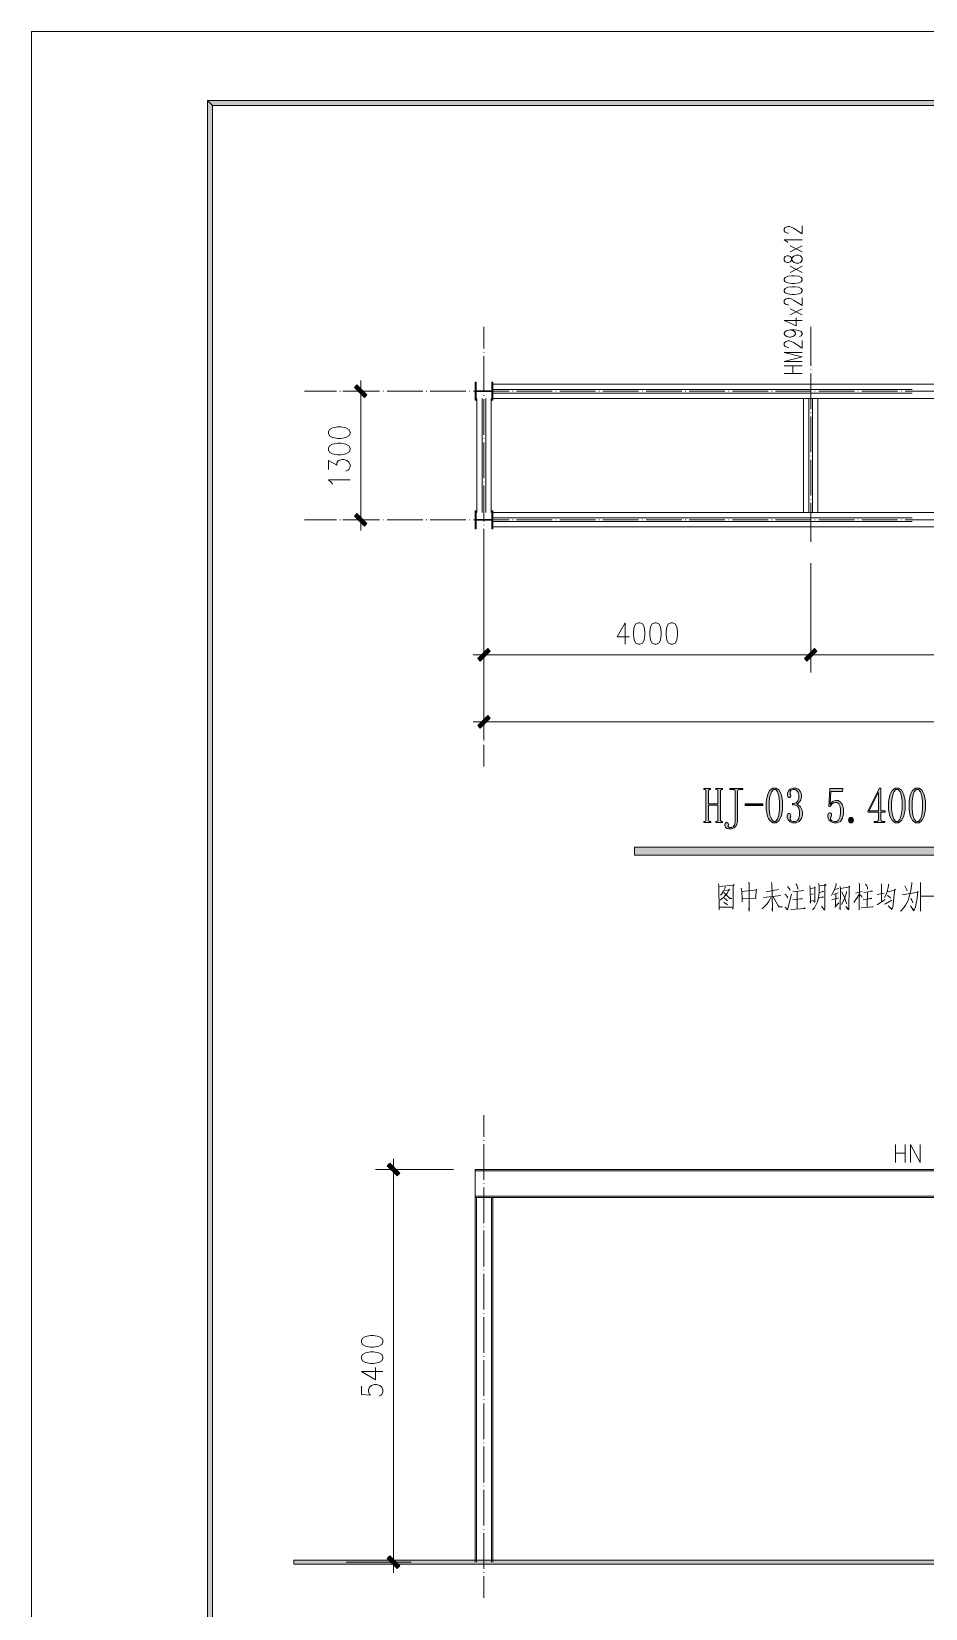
# Model space of a CAD drawing. Header units: millimetres. Extents: x 0 to 586, y 0 to 414.
# Drawn here: x 0 to 123.5, y 196.4 to 414.1 of the extents above; entities that cross this region are included whole.
import ezdxf

# ---------------------------------------------------------------- set-up
doc = ezdxf.new("R2010")
doc.units = ezdxf.units.MM

msp = doc.modelspace()

# ---------------------------------------------------------------- hatches: boundary and pattern name
h = msp.add_hatch(color=0)
h.dxf.hatch_style = 2
h.paths.add_polyline_path([(576.117861, 404.569083), (575.429944, 403.877639), (24.994306, 403.877639), (24.302861, 404.569083)])
h = msp.add_hatch(color=0)
h.dxf.hatch_style = 2
h.paths.add_polyline_path([(24.302861, 404.569083), (24.994306, 403.877639), (24.994306, 10.205861), (24.302861, 9.514417)])
h = msp.add_hatch(color=0)
h.dxf.hatch_style = 2
h.paths.add_polyline_path([(46.351472, 363.904389), (46.002222, 363.555139), (44.622861, 364.9345), (44.972111, 365.28375)])
h = msp.add_hatch(color=0)
h.dxf.hatch_style = 2
h.paths.add_polyline_path([(44.622861, 347.189778), (44.972111, 347.539028), (46.351472, 346.159667), (46.002222, 345.810417)])
h = msp.add_hatch(color=0)
h.dxf.hatch_style = 2
h.paths.add_polyline_path([(63.037861, 328.894722), (63.387111, 328.545472), (62.00775, 327.166111), (61.6585, 327.511833)])
h = msp.add_hatch(color=0)
h.dxf.hatch_style = 2
h.paths.add_polyline_path([(107.152722, 327.166111), (106.807, 327.511833), (108.186361, 328.894722), (108.535611, 328.545472)])
h = msp.add_hatch(color=0)
h.dxf.hatch_style = 2
h.paths.add_polyline_path([(108.186361, 328.894722), (108.535611, 328.545472), (107.152722, 327.166111), (106.807, 327.511833)])
h = msp.add_hatch(color=0)
h.dxf.hatch_style = 2
h.paths.add_polyline_path([(63.037861, 319.637833), (63.387111, 319.288583), (62.00775, 317.909222), (61.6585, 318.258472)])
h = msp.add_hatch(color=0)
h.dxf.hatch_style = 2
h.paths.add_polyline_path([(95.197083, 305.255083), (95.197083, 305.202167), (95.221778, 305.1175), (95.25, 305.092806), (95.278222, 305.064583), (95.348778, 305.036361), (95.394639, 305.036361), (95.504, 305.036361), (95.504, 304.867028), (94.537389, 304.867028), (94.537389, 305.036361), (94.64675, 305.036361), (94.703194, 305.036361), (94.777278, 305.064583), (94.801972, 305.092806), (94.823139, 305.1175), (94.844306, 305.202167), (94.844306, 305.255083), (94.844306, 307.265917), (93.542556, 307.265917), (93.542556, 305.255083), (93.542556, 305.202167), (93.570778, 305.1175), (93.599, 305.092806), (93.623694, 305.064583), (93.697778, 305.036361), (93.740111, 305.036361), (93.849472, 305.036361), (93.849472, 304.867028), (92.882861, 304.867028), (92.882861, 305.036361), (92.99575, 305.036361), (93.048667, 305.036361), (93.126278, 305.064583), (93.147444, 305.092806), (93.168611, 305.1175), (93.193306, 305.202167), (93.193306, 305.255083), (93.193306, 309.192083), (93.193306, 309.248528), (93.168611, 309.329667), (93.147444, 309.357889), (93.126278, 309.386111), (93.048667, 309.414333), (92.99575, 309.414333), (92.907556, 309.414333), (92.907556, 309.580139), (93.828306, 309.580139), (93.828306, 309.414333), (93.740111, 309.414333), (93.69425, 309.414333), (93.623694, 309.386111), (93.599, 309.357889), (93.570778, 309.329667), (93.542556, 309.248528), (93.542556, 309.192083), (93.542556, 307.431722), (94.844306, 307.431722), (94.844306, 309.192083), (94.844306, 309.248528), (94.823139, 309.329667), (94.801972, 309.357889), (94.777278, 309.386111), (94.703194, 309.414333), (94.64675, 309.414333), (94.562083, 309.414333), (94.562083, 309.580139), (95.479306, 309.580139), (95.479306, 309.414333), (95.391111, 309.414333), (95.348778, 309.414333), (95.278222, 309.386111), (95.25, 309.357889), (95.221778, 309.329667), (95.197083, 309.248528), (95.197083, 309.192083)])
h = msp.add_hatch(color=0)
h.dxf.hatch_style = 2
h.paths.add_polyline_path([(97.222028, 309.192083), (97.222028, 309.248528), (97.200861, 309.329667), (97.179694, 309.357889), (97.155, 309.386111), (97.080917, 309.414333), (97.024472, 309.414333), (96.495306, 309.414333), (96.495306, 309.580139), (98.301528, 309.580139), (98.301528, 309.414333), (97.772361, 309.414333), (97.7265, 309.414333), (97.655944, 309.386111), (97.627722, 309.357889), (97.5995, 309.329667), (97.574806, 309.248528), (97.574806, 309.192083), (97.574806, 305.279778), (97.574806, 304.976389), (97.419583, 304.503667), (97.264361, 304.330806), (97.109139, 304.157944), (96.724611, 303.985083), (96.495306, 303.985083), (96.3295, 303.985083), (96.0755, 304.06975), (95.987306, 304.150889), (95.899111, 304.235556), (95.810917, 304.426056), (95.810917, 304.538944), (95.810917, 304.620083), (95.849722, 304.743556), (95.888528, 304.785889), (95.927333, 304.828222), (96.008472, 304.867028), (96.054333, 304.867028), (96.10725, 304.867028), (96.195444, 304.821167), (96.230722, 304.771778), (96.262472, 304.722389), (96.294222, 304.605972), (96.294222, 304.535417), (96.294222, 304.510722), (96.290694, 304.461333), (96.283639, 304.440167), (96.280111, 304.419), (96.251889, 304.373139), (96.230722, 304.344917), (96.251889, 304.302583), (96.318917, 304.239083), (96.36125, 304.221444), (96.407111, 304.200278), (96.516472, 304.179111), (96.5835, 304.179111), (96.724611, 304.179111), (96.957444, 304.295528), (97.045639, 304.411944), (97.133833, 304.528361), (97.222028, 304.962278), (97.222028, 305.279778)])
h = msp.add_hatch(color=0)
h.paths.add_polyline_path([(102.661861, 304.814111), (102.418444, 304.814111), (102.01275, 305.131611), (101.846944, 305.449111), (101.681139, 305.763083), (101.515333, 306.659139), (101.515333, 307.237694), (101.515333, 307.777444), (101.677611, 308.645278), (101.836361, 308.973361), (101.995111, 309.304972), (102.407861, 309.636583), (102.661861, 309.636583), (102.905278, 309.636583), (103.307444, 309.319083), (103.466194, 309.001583), (103.624944, 308.684083), (103.783694, 307.802139), (103.783694, 307.237694), (103.783694, 306.67325), (103.624944, 305.78425), (103.466194, 305.463222), (103.307444, 305.138667), (102.905278, 304.814111)])
h.paths.add_polyline_path([(102.661861, 309.414333), (102.506639, 309.414333), (102.249111, 309.118), (102.143278, 308.821667), (102.040972, 308.525333), (101.935139, 307.735111), (101.935139, 307.237694), (101.935139, 306.715583), (102.040972, 305.904194), (102.143278, 305.614917), (102.249111, 305.325639), (102.506639, 305.036361), (102.661861, 305.036361), (102.827667, 305.036361), (103.085194, 305.325639), (103.180444, 305.614917), (103.272167, 305.904194), (103.367417, 306.715583), (103.367417, 307.237694), (103.367417, 307.735111), (103.279222, 308.525333), (103.191028, 308.821667), (103.102833, 309.118), (102.83825, 309.414333)])
h = msp.add_hatch(color=0)
h.dxf.hatch_style = 2
h.paths.add_polyline_path([(106.542417, 306.137028), (106.542417, 305.875972), (106.387194, 305.413833), (106.231972, 305.21275), (106.080278, 305.015194), (105.649889, 304.814111), (105.374722, 304.814111), (105.173639, 304.814111), (104.834972, 304.951694), (104.690333, 305.089278), (104.545694, 305.226861), (104.404583, 305.544361), (104.404583, 305.72075), (104.404583, 305.805417), (104.446917, 305.950056), (104.492778, 306.010028), (104.535111, 306.073528), (104.623306, 306.137028), (104.665639, 306.137028), (104.732667, 306.137028), (104.827917, 306.073528), (104.852611, 306.010028), (104.880833, 305.950056), (104.909056, 305.84775), (104.909056, 305.805417), (104.909056, 305.734861), (104.887889, 305.6255), (104.863194, 305.583167), (104.842028, 305.53025), (104.820861, 305.431472), (104.820861, 305.392667), (104.820861, 305.308), (104.902, 305.170417), (104.986667, 305.1175), (105.067806, 305.061056), (105.25125, 305.008139), (105.350028, 305.008139), (105.547583, 305.008139), (105.843917, 305.152778), (105.946222, 305.297417), (106.045, 305.442056), (106.143778, 305.890083), (106.143778, 306.189944), (106.143778, 306.440417), (106.037944, 306.839056), (105.935639, 306.99075), (105.829806, 307.142444), (105.438222, 307.294139), (105.152472, 307.294139), (105.152472, 307.484639), (105.374722, 307.484639), (105.699278, 307.618694), (105.805111, 307.749222), (105.907417, 307.87975), (106.01325, 308.243111), (106.01325, 308.479472), (106.01325, 308.669972), (105.928583, 309.008639), (105.847444, 309.153278), (105.766306, 309.297917), (105.50525, 309.442556), (105.332389, 309.442556), (105.254778, 309.442556), (105.088972, 309.393167), (105.000778, 309.347306), (104.912583, 309.297917), (104.824389, 309.139167), (104.824389, 309.029806), (104.824389, 308.920444), (104.845556, 308.782861), (104.87025, 308.754639), (104.891417, 308.726417), (104.912583, 308.659389), (104.912583, 308.617056), (104.912583, 308.5465), (104.891417, 308.437139), (104.866722, 308.398333), (104.845556, 308.356), (104.767944, 308.313667), (104.715028, 308.313667), (104.669167, 308.313667), (104.588028, 308.356), (104.549222, 308.398333), (104.510417, 308.437139), (104.471611, 308.588833), (104.471611, 308.698194), (104.471611, 308.906333), (104.612722, 309.241472), (104.757361, 309.375528), (104.902, 309.506056), (105.230083, 309.636583), (105.417056, 309.636583), (105.639306, 309.636583), (105.992083, 309.463722), (106.122611, 309.290861), (106.256667, 309.118), (106.387194, 308.754639), (106.387194, 308.560611), (106.387194, 308.352472), (106.306056, 308.003222), (106.221389, 307.858583), (106.14025, 307.713944), (105.879194, 307.49875), (105.702806, 307.431722), (105.946222, 307.322361), (106.277833, 307.033083), (106.366028, 306.853167), (106.454222, 306.67325), (106.542417, 306.316944)])
h = msp.add_hatch(color=0)
h.dxf.hatch_style = 2
h.paths.add_polyline_path([(111.234361, 307.900917), (111.4425, 307.900917), (111.784694, 307.699833), (111.915222, 307.502278), (112.049278, 307.301194), (112.179806, 306.772028), (112.179806, 306.440417), (112.179806, 306.066472), (112.042222, 305.473806), (111.904639, 305.255083), (111.767056, 305.036361), (111.343722, 304.814111), (111.057972, 304.814111), (110.856889, 304.814111), (110.507639, 304.95875), (110.352417, 305.103389), (110.197194, 305.248028), (110.041972, 305.600806), (110.041972, 305.805417), (110.041972, 305.890083), (110.080778, 306.034722), (110.119583, 306.094694), (110.158389, 306.158194), (110.264222, 306.218167), (110.327722, 306.218167), (110.39475, 306.218167), (110.482944, 306.16525), (110.504111, 306.108806), (110.525278, 306.052361), (110.546444, 305.957111), (110.546444, 305.914778), (110.546444, 305.833639), (110.514694, 305.710167), (110.482944, 305.667833), (110.447667, 305.611389), (110.415917, 305.502028), (110.415917, 305.449111), (110.415917, 305.336222), (110.52175, 305.170417), (110.624056, 305.1175), (110.729889, 305.061056), (110.955667, 305.008139), (111.079139, 305.008139), (111.255528, 305.008139), (111.523639, 305.184528), (111.618889, 305.364444), (111.710611, 305.544361), (111.805861, 306.052361), (111.805861, 306.383972), (111.805861, 306.659139), (111.724722, 307.107167), (111.640056, 307.280028), (111.558917, 307.452889), (111.308444, 307.62575), (111.146167, 307.62575), (111.022694, 307.62575), (110.814556, 307.569306), (110.726361, 307.512861), (110.638167, 307.459944), (110.472361, 307.223583), (110.39475, 307.047194), (110.197194, 307.075417), (110.306556, 309.580139), (112.112778, 309.580139), (112.049278, 309.167389), (110.461778, 309.167389), (110.373583, 307.347056), (110.482944, 307.541083), (110.698139, 307.777444), (110.803972, 307.81625), (110.906278, 307.858583), (111.121472, 307.900917)])
h = msp.add_hatch(color=0)
h.paths.add_polyline_path([(117.37975, 305.392667), (117.37975, 305.297417), (117.422083, 305.159833), (117.467944, 305.1175), (117.510278, 305.078694), (117.630222, 305.036361), (117.707833, 305.036361), (117.905389, 305.036361), (117.905389, 304.867028), (116.455472, 304.867028), (116.455472, 305.036361), (116.695361, 305.036361), (116.783556, 305.036361), (116.910556, 305.078694), (116.949361, 305.1175), (116.988167, 305.159833), (117.026972, 305.297417), (117.026972, 305.392667), (117.026972, 306.299306), (115.548833, 306.299306), (115.548833, 306.436889), (117.1575, 309.636583), (117.37975, 309.636583), (117.37975, 306.465111), (117.972417, 306.465111), (117.972417, 306.299306), (117.37975, 306.299306)])
h.paths.add_polyline_path([(117.005806, 308.966306), (115.746389, 306.465111), (117.026972, 306.465111), (117.026972, 308.966306)])
h = msp.add_hatch(color=0)
h.paths.add_polyline_path([(119.581083, 304.814111), (119.337667, 304.814111), (118.931972, 305.131611), (118.766167, 305.449111), (118.600361, 305.763083), (118.434556, 306.659139), (118.434556, 307.237694), (118.434556, 307.777444), (118.593306, 308.645278), (118.755583, 308.973361), (118.914333, 309.304972), (119.327083, 309.636583), (119.581083, 309.636583), (119.820972, 309.636583), (120.223139, 309.319083), (120.385417, 309.001583), (120.544167, 308.684083), (120.702917, 307.802139), (120.702917, 307.237694), (120.702917, 306.67325), (120.544167, 305.78425), (120.385417, 305.463222), (120.223139, 305.138667), (119.820972, 304.814111)])
h.paths.add_polyline_path([(119.581083, 309.414333), (119.425861, 309.414333), (119.168333, 309.118), (119.0625, 308.821667), (118.956667, 308.525333), (118.854361, 307.735111), (118.854361, 307.237694), (118.854361, 306.715583), (118.956667, 305.904194), (119.0625, 305.614917), (119.168333, 305.325639), (119.425861, 305.036361), (119.581083, 305.036361), (119.746889, 305.036361), (120.004417, 305.325639), (120.096139, 305.614917), (120.191389, 305.904194), (120.286639, 306.715583), (120.286639, 307.237694), (120.286639, 307.735111), (120.198444, 308.525333), (120.11025, 308.821667), (120.022056, 309.118), (119.757472, 309.414333)])
h = msp.add_hatch(color=0)
h.paths.add_polyline_path([(122.399778, 304.814111), (122.156361, 304.814111), (121.750667, 305.131611), (121.584861, 305.449111), (121.419056, 305.763083), (121.256778, 306.659139), (121.256778, 307.237694), (121.256778, 307.777444), (121.415528, 308.645278), (121.574278, 308.973361), (121.733028, 309.304972), (122.145778, 309.636583), (122.399778, 309.636583), (122.643194, 309.636583), (123.045361, 309.319083), (123.204111, 309.001583), (123.362861, 308.684083), (123.521611, 307.802139), (123.521611, 307.237694), (123.521611, 306.67325), (123.362861, 305.78425), (123.204111, 305.463222), (123.045361, 305.138667), (122.643194, 304.814111)])
h.paths.add_polyline_path([(122.399778, 309.414333), (122.244556, 309.414333), (121.987028, 309.118), (121.881194, 308.821667), (121.778889, 308.525333), (121.673056, 307.735111), (121.673056, 307.237694), (121.673056, 306.715583), (121.778889, 305.904194), (121.881194, 305.614917), (121.987028, 305.325639), (122.244556, 305.036361), (122.399778, 305.036361), (122.565583, 305.036361), (122.823111, 305.325639), (122.918361, 305.614917), (123.010083, 305.904194), (123.105333, 306.715583), (123.105333, 307.237694), (123.105333, 307.735111), (123.017139, 308.525333), (122.928944, 308.821667), (122.84075, 309.118), (122.576167, 309.414333)])
h = msp.add_hatch(color=0)
h.dxf.hatch_style = 2
h.paths.add_polyline_path([(98.611972, 307.209472), (98.611972, 307.456417), (101.056722, 307.456417), (101.056722, 307.209472)])
h = msp.add_hatch(color=0)
edge = h.paths.add_edge_path()
edge.add_ellipse((113.238139, 305.203931), major_axis=(0, 0.414514), ratio=0.8, start_angle=0, end_angle=360)
h = msp.add_hatch(color=0)
h.dxf.hatch_style = 2
h.paths.add_polyline_path([(83.34375, 300.372639), (83.34375, 301.476833), (175.895, 301.476833), (175.895, 300.372639)])
h = msp.add_hatch(color=0)
h.dxf.hatch_style = 2
h.paths.add_polyline_path([(50.877611, 256.458861), (50.528361, 256.113139), (49.149, 257.4925), (49.49825, 257.84175)])
h = msp.add_hatch(color=0)
h.dxf.hatch_style = 2
h.paths.add_polyline_path([(36.247917, 202.455639), (36.247917, 203.048306), (237.486472, 203.048306), (237.486472, 202.455639)])
h = msp.add_hatch(color=0)
h.dxf.hatch_style = 2
h.paths.add_polyline_path([(49.149, 203.267028), (49.49825, 203.616278), (50.877611, 202.236917), (50.528361, 201.887667)])

# ---------------------------------------------------------------- linework, layer by layer
at = {"color": 0, "lineweight": 0}
for points in [[(0, 0), (585.632278, 0), (585.632278, 414.0835), (0, 414.0835)], [(576.117861, 404.569083), (575.429944, 403.877639), (24.994306, 403.877639), (24.302861, 404.569083)], [(24.302861, 404.569083), (24.994306, 403.877639), (24.994306, 10.205861), (24.302861, 9.514417)], [(104.023583, 382.506361), (104.14, 382.277056), (104.372833, 382.202972), (104.609194, 382.202972), (104.845556, 382.277056), (104.961972, 382.432278), (105.078389, 382.735667), (105.194806, 382.964972), (105.431167, 383.116667), (105.664, 383.194278), (106.016778, 383.194278), (106.253139, 383.116667), (106.369556, 383.042583), (106.485972, 382.813278), (106.485972, 382.506361), (106.369556, 382.277056), (106.253139, 382.202972), (106.016778, 382.125361), (105.664, 382.125361), (105.431167, 382.202972), (105.194806, 382.354667), (105.078389, 382.583972), (104.961972, 382.887361), (104.845556, 383.042583), (104.609194, 383.116667), (104.372833, 383.116667), (104.14, 383.042583), (104.023583, 382.813278)], [(104.023583, 379.76175), (104.14, 379.532444), (104.492778, 379.38075), (105.078389, 379.303139), (105.431167, 379.303139), (106.016778, 379.38075), (106.369556, 379.532444), (106.485972, 379.76175), (106.485972, 379.913444), (106.369556, 380.14275), (106.016778, 380.294444), (105.431167, 380.372056), (105.078389, 380.372056), (104.492778, 380.294444), (104.14, 380.14275), (104.023583, 379.913444)], [(104.023583, 378.234222), (104.14, 378.004917), (104.492778, 377.853222), (105.078389, 377.775611), (105.431167, 377.775611), (106.016778, 377.853222), (106.369556, 378.004917), (106.485972, 378.234222), (106.485972, 378.385917), (106.369556, 378.615222), (106.016778, 378.770444), (105.431167, 378.844528), (105.078389, 378.844528), (104.492778, 378.770444), (104.14, 378.615222), (104.023583, 378.385917)], [(46.351472, 363.904389), (46.002222, 363.555139), (44.622861, 364.9345), (44.972111, 365.28375)], [(41.049222, 358.588028), (41.190333, 358.252889), (41.613667, 358.027111), (42.319222, 357.914222), (42.739028, 357.914222), (43.444583, 358.027111), (43.867917, 358.252889), (44.009028, 358.588028), (44.009028, 358.813806), (43.867917, 359.152472), (43.444583, 359.37825), (42.739028, 359.491139), (42.319222, 359.491139), (41.613667, 359.37825), (41.190333, 359.152472), (41.049222, 358.813806)], [(41.049222, 356.337306), (41.190333, 355.998639), (41.613667, 355.772861), (42.319222, 355.659972), (42.739028, 355.659972), (43.444583, 355.772861), (43.867917, 355.998639), (44.009028, 356.337306), (44.009028, 356.559556), (43.867917, 356.898222), (43.444583, 357.124), (42.739028, 357.236889), (42.319222, 357.236889), (41.613667, 357.124), (41.190333, 356.898222), (41.049222, 356.559556)], [(44.622861, 347.189778), (44.972111, 347.539028), (46.351472, 346.159667), (46.002222, 345.810417)], [(83.855278, 332.464833), (83.520139, 332.323722), (83.294361, 331.903917), (83.181472, 331.198361), (83.181472, 330.775028), (83.294361, 330.073), (83.520139, 329.649667), (83.855278, 329.508556), (84.081056, 329.508556), (84.419722, 329.649667), (84.6455, 330.073), (84.758389, 330.775028), (84.758389, 331.198361), (84.6455, 331.903917), (84.419722, 332.323722), (84.081056, 332.464833)], [(86.109528, 332.464833), (85.770861, 332.323722), (85.548611, 331.903917), (85.435722, 331.198361), (85.435722, 330.775028), (85.548611, 330.073), (85.770861, 329.649667), (86.109528, 329.508556), (86.335306, 329.508556), (86.673972, 329.649667), (86.89975, 330.073), (87.012639, 330.775028), (87.012639, 331.198361), (86.89975, 331.903917), (86.673972, 332.323722), (86.335306, 332.464833)], [(88.363778, 332.464833), (88.025111, 332.323722), (87.799333, 331.903917), (87.686444, 331.198361), (87.686444, 330.775028), (87.799333, 330.073), (88.025111, 329.649667), (88.363778, 329.508556), (88.589556, 329.508556), (88.928222, 329.649667), (89.154, 330.073), (89.266889, 330.775028), (89.266889, 331.198361), (89.154, 331.903917), (88.928222, 332.323722), (88.589556, 332.464833)], [(63.037861, 328.894722), (63.387111, 328.545472), (62.00775, 327.166111), (61.6585, 327.511833)], [(107.152722, 327.166111), (106.807, 327.511833), (108.186361, 328.894722), (108.535611, 328.545472)], [(108.186361, 328.894722), (108.535611, 328.545472), (107.152722, 327.166111), (106.807, 327.511833)], [(63.037861, 319.637833), (63.387111, 319.288583), (62.00775, 317.909222), (61.6585, 318.258472)], [(95.197083, 305.255083), (95.197083, 305.202167), (95.221778, 305.1175), (95.25, 305.092806), (95.278222, 305.064583), (95.348778, 305.036361), (95.394639, 305.036361), (95.504, 305.036361), (95.504, 304.867028), (94.537389, 304.867028), (94.537389, 305.036361), (94.64675, 305.036361), (94.703194, 305.036361), (94.777278, 305.064583), (94.801972, 305.092806), (94.823139, 305.1175), (94.844306, 305.202167), (94.844306, 305.255083), (94.844306, 307.265917), (93.542556, 307.265917), (93.542556, 305.255083), (93.542556, 305.202167), (93.570778, 305.1175), (93.599, 305.092806), (93.623694, 305.064583), (93.697778, 305.036361), (93.740111, 305.036361), (93.849472, 305.036361), (93.849472, 304.867028), (92.882861, 304.867028), (92.882861, 305.036361), (92.99575, 305.036361), (93.048667, 305.036361), (93.126278, 305.064583), (93.147444, 305.092806), (93.168611, 305.1175), (93.193306, 305.202167), (93.193306, 305.255083), (93.193306, 309.192083), (93.193306, 309.248528), (93.168611, 309.329667), (93.147444, 309.357889), (93.126278, 309.386111), (93.048667, 309.414333), (92.99575, 309.414333), (92.907556, 309.414333), (92.907556, 309.580139), (93.828306, 309.580139), (93.828306, 309.414333), (93.740111, 309.414333), (93.69425, 309.414333), (93.623694, 309.386111), (93.599, 309.357889), (93.570778, 309.329667), (93.542556, 309.248528), (93.542556, 309.192083), (93.542556, 307.431722), (94.844306, 307.431722), (94.844306, 309.192083), (94.844306, 309.248528), (94.823139, 309.329667), (94.801972, 309.357889), (94.777278, 309.386111), (94.703194, 309.414333), (94.64675, 309.414333), (94.562083, 309.414333), (94.562083, 309.580139), (95.479306, 309.580139), (95.479306, 309.414333), (95.391111, 309.414333), (95.348778, 309.414333), (95.278222, 309.386111), (95.25, 309.357889), (95.221778, 309.329667), (95.197083, 309.248528), (95.197083, 309.192083)], [(97.222028, 309.192083), (97.222028, 309.248528), (97.200861, 309.329667), (97.179694, 309.357889), (97.155, 309.386111), (97.080917, 309.414333), (97.024472, 309.414333), (96.495306, 309.414333), (96.495306, 309.580139), (98.301528, 309.580139), (98.301528, 309.414333), (97.772361, 309.414333), (97.7265, 309.414333), (97.655944, 309.386111), (97.627722, 309.357889), (97.5995, 309.329667), (97.574806, 309.248528), (97.574806, 309.192083), (97.574806, 305.279778), (97.574806, 304.976389), (97.419583, 304.503667), (97.264361, 304.330806), (97.109139, 304.157944), (96.724611, 303.985083), (96.495306, 303.985083), (96.3295, 303.985083), (96.0755, 304.06975), (95.987306, 304.150889), (95.899111, 304.235556), (95.810917, 304.426056), (95.810917, 304.538944), (95.810917, 304.620083), (95.849722, 304.743556), (95.888528, 304.785889), (95.927333, 304.828222), (96.008472, 304.867028), (96.054333, 304.867028), (96.10725, 304.867028), (96.195444, 304.821167), (96.230722, 304.771778), (96.262472, 304.722389), (96.294222, 304.605972), (96.294222, 304.535417), (96.294222, 304.510722), (96.290694, 304.461333), (96.283639, 304.440167), (96.280111, 304.419), (96.251889, 304.373139), (96.230722, 304.344917), (96.251889, 304.302583), (96.318917, 304.239083), (96.36125, 304.221444), (96.407111, 304.200278), (96.516472, 304.179111), (96.5835, 304.179111), (96.724611, 304.179111), (96.957444, 304.295528), (97.045639, 304.411944), (97.133833, 304.528361), (97.222028, 304.962278), (97.222028, 305.279778)], [(102.661861, 304.814111), (102.418444, 304.814111), (102.01275, 305.131611), (101.846944, 305.449111), (101.681139, 305.763083), (101.515333, 306.659139), (101.515333, 307.237694), (101.515333, 307.777444), (101.677611, 308.645278), (101.836361, 308.973361), (101.995111, 309.304972), (102.407861, 309.636583), (102.661861, 309.636583), (102.905278, 309.636583), (103.307444, 309.319083), (103.466194, 309.001583), (103.624944, 308.684083), (103.783694, 307.802139), (103.783694, 307.237694), (103.783694, 306.67325), (103.624944, 305.78425), (103.466194, 305.463222), (103.307444, 305.138667), (102.905278, 304.814111)], [(102.661861, 309.414333), (102.506639, 309.414333), (102.249111, 309.118), (102.143278, 308.821667), (102.040972, 308.525333), (101.935139, 307.735111), (101.935139, 307.237694), (101.935139, 306.715583), (102.040972, 305.904194), (102.143278, 305.614917), (102.249111, 305.325639), (102.506639, 305.036361), (102.661861, 305.036361), (102.827667, 305.036361), (103.085194, 305.325639), (103.180444, 305.614917), (103.272167, 305.904194), (103.367417, 306.715583), (103.367417, 307.237694), (103.367417, 307.735111), (103.279222, 308.525333), (103.191028, 308.821667), (103.102833, 309.118), (102.83825, 309.414333)], [(106.542417, 306.137028), (106.542417, 305.875972), (106.387194, 305.413833), (106.231972, 305.21275), (106.080278, 305.015194), (105.649889, 304.814111), (105.374722, 304.814111), (105.173639, 304.814111), (104.834972, 304.951694), (104.690333, 305.089278), (104.545694, 305.226861), (104.404583, 305.544361), (104.404583, 305.72075), (104.404583, 305.805417), (104.446917, 305.950056), (104.492778, 306.010028), (104.535111, 306.073528), (104.623306, 306.137028), (104.665639, 306.137028), (104.732667, 306.137028), (104.827917, 306.073528), (104.852611, 306.010028), (104.880833, 305.950056), (104.909056, 305.84775), (104.909056, 305.805417), (104.909056, 305.734861), (104.887889, 305.6255), (104.863194, 305.583167), (104.842028, 305.53025), (104.820861, 305.431472), (104.820861, 305.392667), (104.820861, 305.308), (104.902, 305.170417), (104.986667, 305.1175), (105.067806, 305.061056), (105.25125, 305.008139), (105.350028, 305.008139), (105.547583, 305.008139), (105.843917, 305.152778), (105.946222, 305.297417), (106.045, 305.442056), (106.143778, 305.890083), (106.143778, 306.189944), (106.143778, 306.440417), (106.037944, 306.839056), (105.935639, 306.99075), (105.829806, 307.142444), (105.438222, 307.294139), (105.152472, 307.294139), (105.152472, 307.484639), (105.374722, 307.484639), (105.699278, 307.618694), (105.805111, 307.749222), (105.907417, 307.87975), (106.01325, 308.243111), (106.01325, 308.479472), (106.01325, 308.669972), (105.928583, 309.008639), (105.847444, 309.153278), (105.766306, 309.297917), (105.50525, 309.442556), (105.332389, 309.442556), (105.254778, 309.442556), (105.088972, 309.393167), (105.000778, 309.347306), (104.912583, 309.297917), (104.824389, 309.139167), (104.824389, 309.029806), (104.824389, 308.920444), (104.845556, 308.782861), (104.87025, 308.754639), (104.891417, 308.726417), (104.912583, 308.659389), (104.912583, 308.617056), (104.912583, 308.5465), (104.891417, 308.437139), (104.866722, 308.398333), (104.845556, 308.356), (104.767944, 308.313667), (104.715028, 308.313667), (104.669167, 308.313667), (104.588028, 308.356), (104.549222, 308.398333), (104.510417, 308.437139), (104.471611, 308.588833), (104.471611, 308.698194), (104.471611, 308.906333), (104.612722, 309.241472), (104.757361, 309.375528), (104.902, 309.506056), (105.230083, 309.636583), (105.417056, 309.636583), (105.639306, 309.636583), (105.992083, 309.463722), (106.122611, 309.290861), (106.256667, 309.118), (106.387194, 308.754639), (106.387194, 308.560611), (106.387194, 308.352472), (106.306056, 308.003222), (106.221389, 307.858583), (106.14025, 307.713944), (105.879194, 307.49875), (105.702806, 307.431722), (105.946222, 307.322361), (106.277833, 307.033083), (106.366028, 306.853167), (106.454222, 306.67325), (106.542417, 306.316944)], [(111.234361, 307.900917), (111.4425, 307.900917), (111.784694, 307.699833), (111.915222, 307.502278), (112.049278, 307.301194), (112.179806, 306.772028), (112.179806, 306.440417), (112.179806, 306.066472), (112.042222, 305.473806), (111.904639, 305.255083), (111.767056, 305.036361), (111.343722, 304.814111), (111.057972, 304.814111), (110.856889, 304.814111), (110.507639, 304.95875), (110.352417, 305.103389), (110.197194, 305.248028), (110.041972, 305.600806), (110.041972, 305.805417), (110.041972, 305.890083), (110.080778, 306.034722), (110.119583, 306.094694), (110.158389, 306.158194), (110.264222, 306.218167), (110.327722, 306.218167), (110.39475, 306.218167), (110.482944, 306.16525), (110.504111, 306.108806), (110.525278, 306.052361), (110.546444, 305.957111), (110.546444, 305.914778), (110.546444, 305.833639), (110.514694, 305.710167), (110.482944, 305.667833), (110.447667, 305.611389), (110.415917, 305.502028), (110.415917, 305.449111), (110.415917, 305.336222), (110.52175, 305.170417), (110.624056, 305.1175), (110.729889, 305.061056), (110.955667, 305.008139), (111.079139, 305.008139), (111.255528, 305.008139), (111.523639, 305.184528), (111.618889, 305.364444), (111.710611, 305.544361), (111.805861, 306.052361), (111.805861, 306.383972), (111.805861, 306.659139), (111.724722, 307.107167), (111.640056, 307.280028), (111.558917, 307.452889), (111.308444, 307.62575), (111.146167, 307.62575), (111.022694, 307.62575), (110.814556, 307.569306), (110.726361, 307.512861), (110.638167, 307.459944), (110.472361, 307.223583), (110.39475, 307.047194), (110.197194, 307.075417), (110.306556, 309.580139), (112.112778, 309.580139), (112.049278, 309.167389), (110.461778, 309.167389), (110.373583, 307.347056), (110.482944, 307.541083), (110.698139, 307.777444), (110.803972, 307.81625), (110.906278, 307.858583), (111.121472, 307.900917)], [(117.37975, 305.392667), (117.37975, 305.297417), (117.422083, 305.159833), (117.467944, 305.1175), (117.510278, 305.078694), (117.630222, 305.036361), (117.707833, 305.036361), (117.905389, 305.036361), (117.905389, 304.867028), (116.455472, 304.867028), (116.455472, 305.036361), (116.695361, 305.036361), (116.783556, 305.036361), (116.910556, 305.078694), (116.949361, 305.1175), (116.988167, 305.159833), (117.026972, 305.297417), (117.026972, 305.392667), (117.026972, 306.299306), (115.548833, 306.299306), (115.548833, 306.436889), (117.1575, 309.636583), (117.37975, 309.636583), (117.37975, 306.465111), (117.972417, 306.465111), (117.972417, 306.299306), (117.37975, 306.299306)], [(119.581083, 304.814111), (119.337667, 304.814111), (118.931972, 305.131611), (118.766167, 305.449111), (118.600361, 305.763083), (118.434556, 306.659139), (118.434556, 307.237694), (118.434556, 307.777444), (118.593306, 308.645278), (118.755583, 308.973361), (118.914333, 309.304972), (119.327083, 309.636583), (119.581083, 309.636583), (119.820972, 309.636583), (120.223139, 309.319083), (120.385417, 309.001583), (120.544167, 308.684083), (120.702917, 307.802139), (120.702917, 307.237694), (120.702917, 306.67325), (120.544167, 305.78425), (120.385417, 305.463222), (120.223139, 305.138667), (119.820972, 304.814111)], [(119.581083, 309.414333), (119.425861, 309.414333), (119.168333, 309.118), (119.0625, 308.821667), (118.956667, 308.525333), (118.854361, 307.735111), (118.854361, 307.237694), (118.854361, 306.715583), (118.956667, 305.904194), (119.0625, 305.614917), (119.168333, 305.325639), (119.425861, 305.036361), (119.581083, 305.036361), (119.746889, 305.036361), (120.004417, 305.325639), (120.096139, 305.614917), (120.191389, 305.904194), (120.286639, 306.715583), (120.286639, 307.237694), (120.286639, 307.735111), (120.198444, 308.525333), (120.11025, 308.821667), (120.022056, 309.118), (119.757472, 309.414333)], [(122.399778, 304.814111), (122.156361, 304.814111), (121.750667, 305.131611), (121.584861, 305.449111), (121.419056, 305.763083), (121.256778, 306.659139), (121.256778, 307.237694), (121.256778, 307.777444), (121.415528, 308.645278), (121.574278, 308.973361), (121.733028, 309.304972), (122.145778, 309.636583), (122.399778, 309.636583), (122.643194, 309.636583), (123.045361, 309.319083), (123.204111, 309.001583), (123.362861, 308.684083), (123.521611, 307.802139), (123.521611, 307.237694), (123.521611, 306.67325), (123.362861, 305.78425), (123.204111, 305.463222), (123.045361, 305.138667), (122.643194, 304.814111)], [(122.399778, 309.414333), (122.244556, 309.414333), (121.987028, 309.118), (121.881194, 308.821667), (121.778889, 308.525333), (121.673056, 307.735111), (121.673056, 307.237694), (121.673056, 306.715583), (121.778889, 305.904194), (121.881194, 305.614917), (121.987028, 305.325639), (122.244556, 305.036361), (122.399778, 305.036361), (122.565583, 305.036361), (122.823111, 305.325639), (122.918361, 305.614917), (123.010083, 305.904194), (123.105333, 306.715583), (123.105333, 307.237694), (123.105333, 307.735111), (123.017139, 308.525333), (122.928944, 308.821667), (122.84075, 309.118), (122.576167, 309.414333)], [(98.611972, 307.209472), (98.611972, 307.456417), (101.056722, 307.456417), (101.056722, 307.209472)], [(117.005806, 308.966306), (115.746389, 306.465111), (117.026972, 306.465111), (117.026972, 308.966306)], [(83.34375, 300.372639), (83.34375, 301.476833), (175.895, 301.476833), (175.895, 300.372639)], [(50.877611, 256.458861), (50.528361, 256.113139), (49.149, 257.4925), (49.49825, 257.84175)], [(45.575361, 233.129667), (45.716472, 232.794528), (46.139806, 232.56875), (46.845361, 232.455861), (47.268694, 232.455861), (47.970722, 232.56875), (48.394056, 232.794528), (48.535167, 233.129667), (48.535167, 233.355444), (48.394056, 233.694111), (47.970722, 233.919889), (47.268694, 234.032778), (46.845361, 234.032778), (46.139806, 233.919889), (45.716472, 233.694111), (45.575361, 233.355444)], [(45.575361, 230.878944), (45.716472, 230.540278), (46.139806, 230.3145), (46.845361, 230.201611), (47.268694, 230.201611), (47.970722, 230.3145), (48.394056, 230.540278), (48.535167, 230.878944), (48.535167, 231.104722), (48.394056, 231.439861), (47.970722, 231.665639), (47.268694, 231.778528), (46.845361, 231.778528), (46.139806, 231.665639), (45.716472, 231.439861), (45.575361, 231.104722)], [(36.247917, 202.455639), (36.247917, 203.048306), (237.486472, 203.048306), (237.486472, 202.455639)], [(49.149, 203.267028), (49.49825, 203.616278), (50.877611, 202.236917), (50.528361, 201.887667)]]:
    msp.add_lwpolyline(points, close=True, dxfattribs=at)
for points in [[(104.609194, 386.245806), (104.492778, 386.245806), (104.256417, 386.323417), (104.14, 386.3975), (104.023583, 386.549194), (104.023583, 386.856111), (104.14, 387.007806), (104.256417, 387.085417), (104.492778, 387.1595), (104.725611, 387.1595), (104.961972, 387.085417), (105.31475, 386.933722), (106.485972, 386.168194), (106.485972, 387.237111)], [(104.492778, 384.947583), (104.372833, 385.102806), (104.023583, 385.328583), (106.485972, 385.328583)], [(106.485972, 383.652889), (104.845556, 384.4925)], [(106.485972, 384.4925), (104.845556, 383.652889)], [(106.485972, 380.827139), (104.845556, 381.66675)], [(106.485972, 381.66675), (104.845556, 380.827139)], [(104.609194, 376.329222), (104.492778, 376.329222), (104.256417, 376.403306), (104.14, 376.480917), (104.023583, 376.632611), (104.023583, 376.939528), (104.14, 377.091222), (104.256417, 377.165306), (104.492778, 377.242917), (104.725611, 377.242917), (104.961972, 377.165306), (105.31475, 377.013611), (106.485972, 376.251611), (106.485972, 377.320528)], [(104.023583, 374.191389), (105.664, 373.429389), (105.664, 374.572389)], [(106.485972, 374.953389), (104.845556, 375.793)], [(106.485972, 375.793), (104.845556, 374.953389)], [(62.522806, 373.295333), (62.522806, 370.310833)], [(104.023583, 374.191389), (106.485972, 374.191389)], [(104.845556, 372.893167), (105.194806, 372.819083), (105.431167, 372.667389), (105.547583, 372.438083), (105.547583, 372.360472), (105.431167, 372.131167), (105.194806, 371.979472), (104.845556, 371.901861), (104.725611, 371.901861), (104.372833, 371.979472), (104.14, 372.131167), (104.023583, 372.360472), (104.023583, 372.438083), (104.14, 372.667389), (104.372833, 372.819083), (104.845556, 372.893167), (105.431167, 372.893167), (106.016778, 372.819083), (106.369556, 372.667389), (106.485972, 372.438083), (106.485972, 372.282861), (106.369556, 372.057083), (106.133194, 371.979472)], [(107.671306, 373.295333), (107.671306, 367.922528)], [(104.609194, 370.451944), (104.492778, 370.451944), (104.256417, 370.529556), (104.14, 370.607167), (104.023583, 370.758861), (104.023583, 371.06225), (104.14, 371.217472), (104.256417, 371.291556), (104.492778, 371.369167), (104.725611, 371.369167), (104.961972, 371.291556), (105.31475, 371.139861), (106.485972, 370.377861), (106.485972, 371.446778)], [(62.522806, 369.820472), (62.522806, 369.771083)], [(62.522806, 369.277194), (62.522806, 364.348889)], [(106.485972, 368.546944), (104.023583, 368.546944), (106.485972, 369.15725), (104.023583, 369.767556), (106.485972, 369.767556)], [(45.487167, 362.941306), (45.487167, 365.897583)], [(104.023583, 367.936639), (106.485972, 367.936639)], [(106.485972, 366.867722), (104.023583, 366.867722)], [(105.194806, 366.867722), (105.194806, 367.936639)], [(107.671306, 367.428639), (107.671306, 367.37925)], [(107.671306, 366.885361), (107.671306, 361.957056)], [(42.13225, 364.419444), (37.743694, 364.419444)], [(42.675528, 364.419444), (42.626139, 364.419444)], [(46.541972, 364.419444), (43.02125, 364.419444)], [(48.097722, 364.419444), (43.169417, 364.419444)], [(45.487167, 346.685306), (45.487167, 364.408861)], [(48.641, 364.419444), (48.591611, 364.419444)], [(54.063194, 364.419444), (49.131361, 364.419444)], [(54.602944, 364.419444), (54.553556, 364.419444)], [(60.025139, 364.419444), (55.096833, 364.419444)], [(60.568417, 364.419444), (60.519028, 364.419444)], [(65.990611, 364.419444), (61.062306, 364.419444)], [(61.291611, 363.18825), (61.291611, 365.654167)], [(61.291611, 365.654167), (61.429194, 365.654167)], [(61.429194, 365.654167), (61.429194, 364.465306)], [(61.429194, 364.465306), (63.616417, 364.465306)], [(63.616417, 364.377111), (61.429194, 364.377111)], [(61.429194, 364.377111), (61.429194, 363.18825)], [(62.522806, 363.855), (62.522806, 363.805611)], [(63.616417, 365.654167), (63.754, 365.654167)], [(63.616417, 365.654167), (63.616417, 364.465306)], [(63.616417, 364.377111), (63.616417, 363.18825)], [(63.754, 365.654167), (63.754, 363.18825)], [(63.754, 365.407222), (199.319444, 365.407222)], [(63.754, 364.666389), (121.676583, 364.666389)], [(63.754, 364.1725), (121.676583, 364.1725)], [(66.533889, 364.419444), (66.4845, 364.419444)], [(71.956083, 364.419444), (67.027778, 364.419444)], [(72.499361, 364.419444), (72.449972, 364.419444)], [(77.921556, 364.419444), (72.99325, 364.419444)], [(78.464833, 364.419444), (78.415444, 364.419444)], [(83.887028, 364.419444), (78.955194, 364.419444)], [(84.426778, 364.419444), (84.377389, 364.419444)], [(89.8525, 364.419444), (84.920667, 364.419444)], [(90.39225, 364.419444), (90.342861, 364.419444)], [(95.814444, 364.419444), (90.886139, 364.419444)], [(96.357722, 364.419444), (96.308333, 364.419444)], [(101.779917, 364.419444), (96.851611, 364.419444)], [(102.323194, 364.419444), (102.273806, 364.419444)], [(107.745389, 364.419444), (102.817083, 364.419444)], [(108.288667, 364.419444), (108.239278, 364.419444)], [(113.710861, 364.419444), (108.779028, 364.419444)], [(114.250611, 364.419444), (114.201222, 364.419444)], [(119.676333, 364.419444), (114.7445, 364.419444)], [(120.216083, 364.419444), (120.166694, 364.419444)], [(125.638278, 364.419444), (120.709972, 364.419444)], [(61.429194, 363.18825), (61.291611, 363.18825)], [(61.535028, 347.658972), (61.535028, 363.435194)], [(62.275861, 347.658972), (62.275861, 363.435194)], [(62.522806, 363.311722), (62.522806, 358.383417)], [(62.76975, 347.658972), (62.76975, 363.435194)], [(63.507056, 347.658972), (63.507056, 363.435194)], [(63.616417, 363.18825), (63.754, 363.18825)], [(63.754, 363.435194), (199.319444, 363.435194)], [(106.683528, 347.658972), (106.683528, 363.435194)], [(107.424361, 347.658972), (107.424361, 363.435194)], [(107.671306, 361.463167), (107.671306, 361.413778)], [(107.91825, 347.658972), (107.91825, 363.435194)], [(108.655556, 347.658972), (108.655556, 363.435194)], [(107.671306, 360.923417), (107.671306, 355.991583)], [(62.522806, 357.889528), (62.522806, 357.840139)], [(62.522806, 357.34625), (62.522806, 352.417944)], [(41.049222, 353.6315), (41.049222, 354.86975), (42.178111, 354.195944), (42.178111, 354.534611), (42.319222, 354.756861), (42.460333, 354.86975), (42.880139, 354.982639), (43.162361, 354.982639), (43.585694, 354.86975), (43.867917, 354.6475), (44.009028, 354.308833), (44.009028, 353.970167), (43.867917, 353.6315), (43.726806, 353.518611), (43.444583, 353.405722)], [(107.671306, 355.497694), (107.671306, 355.448306)], [(107.671306, 354.957944), (107.671306, 350.026111)], [(41.613667, 351.603028), (41.472556, 351.828806), (41.049222, 352.167472), (44.009028, 352.167472)], [(62.522806, 351.924056), (62.522806, 351.874667)], [(62.522806, 351.384306), (62.522806, 346.452472)], [(107.671306, 349.53575), (107.671306, 349.486361)], [(107.671306, 348.992472), (107.671306, 343.619667)], [(42.13225, 346.674722), (37.743694, 346.674722)], [(42.675528, 346.674722), (42.626139, 346.674722)], [(46.541972, 346.674722), (43.02125, 346.674722)], [(48.097722, 346.674722), (43.169417, 346.674722)], [(45.487167, 348.152861), (45.487167, 345.196583)], [(48.641, 346.674722), (48.591611, 346.674722)], [(54.063194, 346.674722), (49.131361, 346.674722)], [(54.602944, 346.674722), (54.553556, 346.674722)], [(60.025139, 346.674722), (55.096833, 346.674722)], [(60.568417, 346.674722), (60.519028, 346.674722)], [(65.990611, 346.674722), (61.062306, 346.674722)], [(61.291611, 347.905917), (61.429194, 347.905917)], [(61.291611, 345.44), (61.291611, 347.905917)], [(61.429194, 347.905917), (61.429194, 346.717056)], [(61.429194, 346.717056), (63.616417, 346.717056)], [(63.616417, 346.628861), (61.429194, 346.628861)], [(61.429194, 346.628861), (61.429194, 345.44)], [(63.616417, 347.905917), (63.616417, 346.717056)], [(63.616417, 347.905917), (63.754, 347.905917)], [(63.616417, 346.628861), (63.616417, 345.44)], [(63.754, 347.905917), (63.754, 345.44)], [(63.754, 347.658972), (199.319444, 347.658972)], [(63.754, 346.921667), (121.676583, 346.921667)], [(63.754, 346.427778), (121.676583, 346.427778)], [(66.533889, 346.674722), (66.4845, 346.674722)], [(71.956083, 346.674722), (67.027778, 346.674722)], [(72.499361, 346.674722), (72.449972, 346.674722)], [(77.921556, 346.674722), (72.99325, 346.674722)], [(78.464833, 346.674722), (78.415444, 346.674722)], [(83.887028, 346.674722), (78.955194, 346.674722)], [(84.426778, 346.674722), (84.377389, 346.674722)], [(89.8525, 346.674722), (84.920667, 346.674722)], [(90.39225, 346.674722), (90.342861, 346.674722)], [(95.814444, 346.674722), (90.886139, 346.674722)], [(96.357722, 346.674722), (96.308333, 346.674722)], [(101.779917, 346.674722), (96.851611, 346.674722)], [(102.323194, 346.674722), (102.273806, 346.674722)], [(107.745389, 346.674722), (102.817083, 346.674722)], [(108.288667, 346.674722), (108.239278, 346.674722)], [(113.710861, 346.674722), (108.779028, 346.674722)], [(114.250611, 346.674722), (114.201222, 346.674722)], [(119.676333, 346.674722), (114.7445, 346.674722)], [(120.216083, 346.674722), (120.166694, 346.674722)], [(125.638278, 346.674722), (120.709972, 346.674722)], [(61.429194, 345.44), (61.291611, 345.44)], [(62.522806, 345.958583), (62.522806, 345.912722)], [(62.522806, 345.418833), (62.522806, 340.487)], [(63.616417, 345.44), (63.754, 345.44)], [(63.754, 345.686944), (199.319444, 345.686944)], [(62.522806, 340.663389), (62.522806, 325.5645)], [(62.522806, 339.996639), (62.522806, 339.94725)], [(107.671306, 340.663389), (107.671306, 325.5645)], [(107.671306, 340.663389), (107.671306, 325.5645)], [(62.522806, 339.453361), (62.522806, 334.525056)], [(62.522806, 334.031167), (62.522806, 333.981778)], [(62.522806, 333.487889), (62.522806, 328.559583)], [(82.052583, 332.464833), (80.927222, 330.492806), (82.617028, 330.492806)], [(82.052583, 332.464833), (82.052583, 329.508556)], [(64.000944, 328.030417), (61.044667, 328.030417)], [(62.522806, 328.065694), (62.522806, 328.016306)], [(62.522806, 327.522417), (62.522806, 322.594111)], [(62.533389, 328.030417), (107.660722, 328.030417)], [(106.189639, 328.030417), (109.149444, 328.030417)], [(109.149444, 328.030417), (106.189639, 328.030417)], [(154.922361, 328.030417), (107.678361, 328.030417)], [(62.522806, 325.677389), (62.522806, 316.307611)], [(62.522806, 322.100222), (62.522806, 322.050833)], [(62.522806, 321.560472), (62.522806, 316.628639)], [(64.000944, 318.773528), (61.044667, 318.773528)], [(62.533389, 318.773528), (200.540056, 318.773528)], [(62.522806, 316.13475), (62.522806, 316.085361)], [(62.522806, 315.595), (62.522806, 312.614028)], [(94.936028, 296.428583), (94.985417, 296.026417), (95.034806, 292.826722), (95.010111, 293.168917), (96.774, 293.168917), (96.647, 293.200667), (96.400056, 293.168917)], [(95.010111, 296.026417), (97.095028, 296.213389), (97.020944, 296.305111), (96.971556, 296.026417), (96.946861, 293.232417), (96.922167, 292.921972), (96.749306, 293.168917)], [(99.084694, 296.587333), (99.208167, 296.400361), (99.158778, 296.428583), (99.158778, 292.643278), (99.109389, 292.826722), (99.134083, 293.045444)], [(102.263222, 296.587333), (102.312611, 296.428583), (102.362, 295.095083), (102.386694, 292.643278), (102.337306, 292.76675), (102.362, 293.045444)], [(105.618139, 296.428583), (105.766306, 296.213389), (105.840389, 295.994667), (105.889778, 295.871194), (105.889778, 295.684222)], [(107.530194, 296.118139), (107.604278, 295.779472), (107.628972, 293.729833), (107.579583, 293.976778), (107.628972, 294.008528), (108.052306, 294.10025), (108.200472, 293.821556), (108.225167, 293.945028), (108.249861, 294.971611), (108.249861, 295.994667), (108.29925, 295.871194), (108.200472, 295.839444), (107.628972, 295.779472)], [(108.747278, 296.460333), (108.821361, 296.118139), (108.821361, 295.405528), (108.796667, 294.816389), (108.722583, 294.350722), (108.599111, 293.916806), (108.398028, 293.447611), (108.200472, 293.108944), (107.974694, 292.858472), (107.900611, 292.7985)], [(108.846056, 296.118139), (108.87075, 296.149889), (109.7915, 296.245139), (109.639806, 296.368611), (109.639806, 296.149889), (109.615111, 293.853306), (109.615111, 293.419389), (109.615111, 293.108944), (109.565722, 292.76675), (109.142389, 293.324139)], [(111.206139, 296.460333), (111.206139, 296.245139), (110.856889, 295.405528), (110.684028, 295.095083), (110.535861, 294.784639)], [(114.384667, 296.492083), (114.434056, 296.336861), (114.409361, 296.368611), (114.384667, 292.7985), (114.359972, 293.045444), (114.384667, 293.355889)], [(115.256028, 296.368611), (115.404194, 296.118139), (115.502972, 295.934694), (115.502972, 295.684222)], [(117.390333, 296.400361), (117.439722, 296.245139), (117.439722, 293.945028)], [(118.434556, 296.368611), (118.434556, 296.149889), (118.261694, 295.49725), (118.085306, 294.939861), (117.88775, 294.505944)], [(121.666, 296.587333), (121.666, 296.400361), (121.563694, 295.807694), (121.489611, 295.437278), (121.366139, 294.939861), (121.242667, 294.474194), (121.119194, 294.10025), (120.9675, 293.789806), (120.769944, 293.447611), (120.572389, 293.168917), (120.371306, 292.921972), (120.149056, 292.70325), (120.050278, 292.643278)], [(120.992194, 295.437278), (120.9675, 295.5925), (120.671167, 296.118139)], [(122.858389, 292.643278), (122.858389, 296.587333)], [(95.705083, 295.529), (95.803861, 295.49725), (96.498833, 295.5925), (96.42475, 295.684222), (96.103722, 295.095083), (95.85325, 294.784639), (95.631, 294.537694), (95.405222, 294.318972), (95.158278, 294.16375)], [(95.828556, 295.994667), (95.828556, 295.839444), (95.606306, 295.373778), (95.331139, 295.003361), (95.207667, 294.848139)], [(95.655694, 295.186806), (95.729778, 295.186806), (96.498833, 294.382472), (96.774, 294.382472), (96.498833, 294.442444), (96.375361, 294.505944)], [(95.779167, 294.410694), (96.050806, 294.1955), (96.177806, 294.040278)], [(98.065167, 295.807694), (98.163944, 295.405528), (98.188639, 294.287222), (98.188639, 293.945028)], [(98.163944, 295.342028), (100.224167, 295.5925), (100.174778, 295.684222), (100.051306, 294.442444), (100.150083, 294.442444), (98.188639, 294.318972)], [(102.189139, 294.629417), (102.037444, 294.255472), (101.839889, 293.916806), (101.642333, 293.666333), (101.391861, 293.387639), (101.194306, 293.200667), (100.922667, 292.953722)], [(101.144917, 294.505944), (103.529694, 294.816389)], [(101.518861, 295.313806), (103.229833, 295.62425)], [(102.460778, 294.629417), (103.081667, 293.542861), (103.258056, 293.200667), (103.776639, 293.232417), (103.28275, 293.264167), (103.106361, 293.447611)], [(104.101194, 295.003361), (104.224667, 294.876361), (104.372833, 294.692917), (104.450444, 294.565917), (104.475139, 294.442444)], [(104.150583, 293.168917), (104.475139, 292.826722), (105.021944, 295.003361)], [(104.450444, 296.058167), (104.672694, 295.779472), (104.771472, 295.652472), (104.796167, 295.469028)], [(105.194806, 295.313806), (106.337806, 295.437278), (106.658833, 295.469028), (106.560056, 295.49725), (106.436583, 295.437278)], [(105.194806, 294.1955), (106.263722, 294.318972), (106.510667, 294.350722), (106.436583, 294.382472), (106.337806, 294.350722)], [(105.815694, 295.342028), (105.815694, 292.953722)], [(107.653667, 294.939861), (108.027611, 295.031583), (108.002917, 295.031583)], [(108.796667, 294.442444), (108.846056, 294.474194), (109.417556, 294.565917), (109.318778, 294.597667), (109.22, 294.505944)], [(108.846056, 295.218556), (108.895444, 295.218556), (109.44225, 295.342028), (109.368167, 295.373778), (109.294083, 295.342028)], [(111.555389, 294.474194), (110.609944, 294.1955)], [(111.477778, 295.158583), (110.832194, 294.939861)], [(110.955667, 295.62425), (111.555389, 295.779472)], [(111.132056, 295.003361), (111.107361, 293.292389), (111.008583, 293.168917), (111.555389, 293.789806)], [(111.72825, 296.058167), (111.777639, 295.715972), (111.752944, 292.7985), (111.703556, 293.045444), (111.752944, 293.387639)], [(111.802333, 295.747722), (113.068806, 295.994667), (112.994722, 296.089917), (112.970028, 295.807694), (112.945333, 293.045444), (112.920639, 292.890222), (112.895944, 292.7985), (112.522, 293.264167), (112.920639, 292.858472)], [(112.620778, 295.342028), (112.596083, 295.158583), (112.423222, 294.629417), (112.151583, 293.976778), (111.925806, 293.542861)], [(111.975194, 295.282056), (112.373833, 294.410694), (112.373833, 294.382472), (112.522, 293.976778), (112.596083, 293.761583), (112.620778, 293.634583)], [(114.409361, 295.031583), (114.137722, 294.565917), (113.911944, 294.22725), (113.615611, 293.853306)], [(113.837861, 295.126833), (114.758611, 295.342028)], [(114.434056, 294.939861), (114.709222, 294.692917), (114.783306, 294.537694)], [(114.956167, 294.287222), (115.03025, 294.255472), (116.099167, 294.382472), (116.025083, 294.410694), (115.778139, 294.382472)], [(115.03025, 295.218556), (116.197944, 295.405528), (116.123861, 295.437278), (115.951, 295.373778)], [(115.502972, 295.250306), (115.478278, 293.168917)], [(116.843528, 294.939861), (117.838361, 295.126833)], [(116.843528, 293.542861), (116.921139, 293.542861), (117.937139, 294.22725)], [(117.863056, 293.602833), (117.986528, 293.634583), (118.857889, 294.16375)], [(118.261694, 295.342028), (118.385167, 295.313806), (119.38, 295.56075), (119.281222, 295.652472), (119.253, 295.373778), (119.253, 295.313806), (119.178917, 294.474194), (119.178917, 294.382472), (119.129528, 294.040278), (119.055444, 293.574611), (119.006056, 293.232417), (118.931972, 292.981944), (118.857889, 292.858472), (118.385167, 293.387639), (118.882583, 292.890222)], [(118.286389, 294.816389), (118.607417, 294.565917), (118.709722, 294.442444)], [(121.440222, 293.355889), (121.88825, 292.735), (121.937639, 292.6715), (122.135194, 293.232417), (122.262194, 293.761583), (122.360972, 294.382472), (122.435056, 295.003361), (122.484444, 295.373778), (122.509139, 295.250306), (120.297222, 294.876361)], [(121.489611, 294.382472), (121.637778, 294.16375), (121.740083, 293.916806), (121.764778, 293.789806)], [(122.858389, 294.707028), (124.960944, 294.707028)], [(95.680389, 293.885056), (96.001417, 293.666333), (96.153111, 293.511111)], [(104.919639, 292.858472), (106.909306, 293.013694), (106.859917, 293.077194), (106.634139, 292.981944)], [(114.659833, 293.077194), (116.296722, 293.232417), (116.17325, 293.232417), (115.876917, 293.200667)], [(121.514306, 293.292389), (121.962333, 292.735), (121.937639, 292.735)], [(62.522806, 264.456333), (62.522806, 261.489472)], [(62.522806, 260.995583), (62.522806, 260.946194)], [(62.522806, 260.452306), (62.522806, 255.524)], [(119.408222, 257.951111), (119.408222, 260.417028)], [(119.408222, 259.242278), (120.724083, 259.242278)], [(120.724083, 260.417028), (120.724083, 257.951111)], [(121.471972, 257.951111), (121.471972, 260.417028), (122.787833, 257.951111), (122.787833, 260.417028)], [(58.331806, 256.977444), (47.547389, 256.977444)], [(50.013306, 255.495778), (50.013306, 258.455583)], [(50.013306, 202.762556), (50.013306, 256.966861)], [(201.781833, 256.977444), (61.291611, 256.977444)], [(61.291611, 253.093361), (61.291611, 256.977444)], [(201.781833, 256.779889), (61.291611, 256.779889)], [(62.522806, 255.030111), (62.522806, 254.980722)], [(201.781833, 253.287389), (61.291611, 253.287389)], [(201.781833, 253.093361), (61.291611, 253.093361)], [(61.291611, 202.751972), (61.291611, 253.093361)], [(61.291611, 253.093361), (63.754, 253.093361)], [(61.485639, 202.751972), (61.485639, 253.093361)], [(62.522806, 254.490361), (62.522806, 249.558528)], [(63.556444, 202.751972), (63.556444, 253.093361)], [(63.754, 202.751972), (63.754, 253.093361)], [(62.522806, 249.064639), (62.522806, 249.01525)], [(62.522806, 248.524889), (62.522806, 243.593056)], [(62.522806, 243.102694), (62.522806, 243.053306)], [(62.522806, 242.559417), (62.522806, 237.631111)], [(62.522806, 237.137222), (62.522806, 237.087833)], [(62.522806, 236.593944), (62.522806, 231.665639)], [(62.522806, 231.17175), (62.522806, 231.122361)], [(45.575361, 229.07625), (47.547389, 227.947361), (47.547389, 229.637167)], [(45.575361, 229.07625), (48.535167, 229.07625)], [(62.522806, 230.628472), (62.522806, 225.700167)], [(45.575361, 227.047778), (45.575361, 225.918889), (46.845361, 225.806), (46.70425, 225.918889), (46.563139, 226.257556), (46.563139, 226.596222), (46.70425, 226.934889), (46.986472, 227.160667), (47.409806, 227.273556), (47.6885, 227.273556), (48.111833, 227.160667), (48.394056, 226.934889), (48.535167, 226.596222), (48.535167, 226.257556), (48.394056, 225.918889), (48.252944, 225.806), (47.970722, 225.693111)], [(62.522806, 225.206278), (62.522806, 225.156889)], [(62.522806, 224.666528), (62.522806, 219.734694)], [(62.522806, 219.240806), (62.522806, 219.191417)], [(62.522806, 218.701056), (62.522806, 213.769222)], [(62.522806, 213.278861), (62.522806, 213.229472)], [(62.522806, 212.735583), (62.522806, 207.807278)], [(62.522806, 207.313389), (62.522806, 207.264)], [(62.522806, 206.770111), (62.522806, 201.841806)], [(43.483389, 202.751972), (52.479222, 202.751972)], [(50.013306, 204.230111), (50.013306, 201.273833)], [(62.522806, 201.347917), (62.522806, 201.298528)], [(62.522806, 200.804639), (62.522806, 197.837778)]]:
    msp.add_lwpolyline(points, dxfattribs=at)
msp.add_ellipse((113.238139, 305.203931), major_axis=(0, 0.414514), ratio=0.8, start_param=0, end_param=6.283185, dxfattribs=at)

doc.saveas('drawing.dxf')
